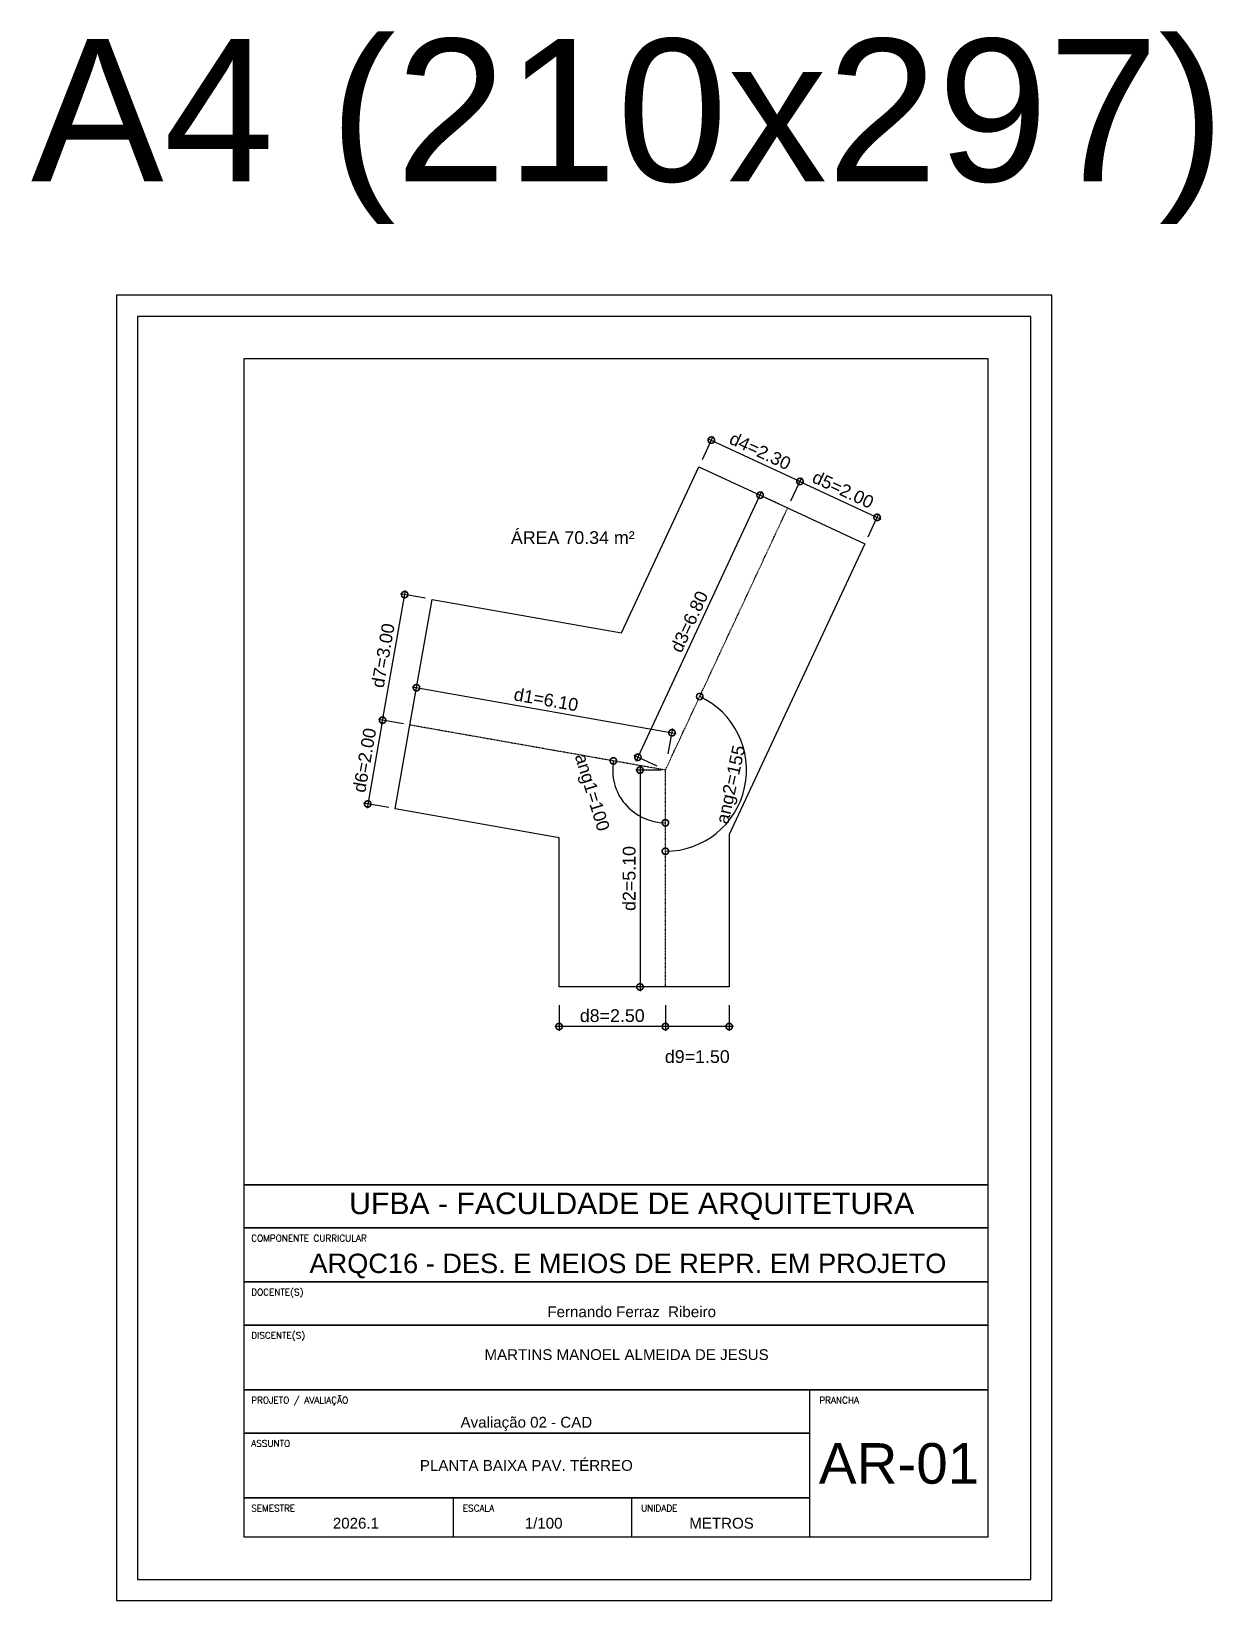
# Paper-space layout 'contorno' of a CAD drawing. Header units: metres. Extents: x -235 to 43, y -5 to 364.
# The model-space entities are those that its viewports show. They can reach past a viewport. Long polylines and large blocks are cut down to what shows.
import ezdxf
from ezdxf.enums import TextEntityAlignment as Align

# ---------------------------------------------------------------- set-up
doc = ezdxf.new("R2010")
doc.units = ezdxf.units.M
doc.header["$LTSCALE"] = 0.1
doc.linetypes.add('DASHDOT', pattern=[25.4, 12.7, -6.35, 0, -6.35])
doc.layers.add('0_MRG_AUX', color=7, linetype='Continuous', true_color=0xecbcd1, plot=False)
for name, color, linetype in [('ARQ_EIXO CINZA 04', 139, 'DASHDOT'), ('MRG_EXTERNA', 1, 'Continuous'), ('MRG_INTERNA', 2, 'Continuous'), ('SIMB_01', 1, 'Continuous')]:
    doc.layers.add(name, color=color, linetype=linetype)
doc.layers.add('COTA AZUL', color=5, linetype='Continuous', lineweight=25, true_color=0x0000ff)
doc.styles.add('Annot_3.0mm', font='arial.ttf', dxfattribs={"height": 3})
doc.styles.add('Arial', font='arial.ttf')
doc.styles.add('cota', font='arial.ttf')
doc.styles.add('T1-5', font='simplex.shx', dxfattribs={"height": 2.5})
doc.dimstyles.new('Info 01 - annot', dxfattribs={"dimtxt": 3, "dimasz": 3, "dimexe": 1, "dimexo": 1, "dimgap": 1, "dimtad": 1, "dimzin": 4, "dimtxsty": 'cota', "dimblk": 'DOTSMALL', "dimcen": 2, "dimdle": 1, "dimclrd": 256, "dimclre": 256, "dimclrt": 1, "dimazin": 2, "dimtfac": 0.09, "dimtmove": 2, "dimatfit": 2, "dimfxl": 5, "dimfxlon": 1, "dimtolj": 1, "dimtzin": 4, "dimlwd": -1, "dimarcsym": 1})

# ---------------------------------------------------------------- blocks, each defined once
blk = doc.blocks.new('FORMATO_A4')
at = {"layer": '0_MRG_AUX'}
blk.add_lwpolyline([(-215, 302), (-215, -5), (5, -5), (5, 302)], close=True, dxfattribs=at)
at = {"layer": 'MRG_EXTERNA'}
blk.add_lwpolyline([(-210, 297), (-210, 0), (0, 0), (0, 297)], close=True, dxfattribs=at)
at = {"layer": 'MRG_INTERNA'}
for p, q in [((-185, 287), (-185, 10)), ((-10, 287), (-185, 287)), ((-10, 10), (-10, 287)), ((-185, 10), (-10, 10))]:
    blk.add_line(p, q, dxfattribs=at)
blk = doc.blocks.new('carimbo01')
at = {"layer": 'SIMB_01', "flags": 128}
blk.add_lwpolyline([(-6890, 3260, 16, 16, 0), (0, 3260, 0, 0, 0), (0, 0, 0, 0, 0), (-1650, 0, 0, 0, 0)], format="xyseb", dxfattribs=at)
at = {"layer": 'SIMB_01', "const_width": 16, "flags": 128}
for points in [[(-6890, 2860), (0, 2860)], [(-6890, 2360), (0, 2360)], [(-6890, 1960), (0, 1960)], [(-6890, 1360), (0, 1360)], [(-6890, 960), (-1650, 960)], [(-1650, 360), (-6890, 360)]]:
    blk.add_lwpolyline(points, dxfattribs=at)
at = {"layer": 'SIMB_01'}
for points in [[(-1650, 0), (-1650, 360), (-1650, 1360)], [(-4950, 0), (-4950, 360)], [(-3300, 0), (-3300, 360)]]:
    blk.add_lwpolyline(points, dxfattribs=at)
at = {"layer": 'SIMB_01', "style": 'T1-5'}
for s, p in [('COMPONENTE CURRICULAR', (-6822, 2735)), ('DOCENTE(S)', (-6822, 2235)), ('DISCENTE(S)', (-6822, 1835)), ('PROJETO / AVALIAÇÃO', (-6822, 1235)), ('PRANCHA', (-1563, 1235)), ('ASSUNTO', (-6822, 835)), ('SEMESTRE', (-6822, 235)), ('ESCALA', (-4863, 235)), ('UNIDADE', (-3213, 235))]:
    blk.add_text(s, height=60, dxfattribs=at).set_placement(p)
at = {"layer": 'SIMB_01', "insert": (-6600, 3260), "char_height": 0.3, "width": 6600, "attachment_point": 1, "style": 'Annot_3.0mm'}
blk.add_mtext('UNIVERSIDADE FEDERAL DA BAHIA - FACULDADE DE ARQUITERUA', dxfattribs=at)
at = {"layer": 'SIMB_01', "insert": (-3300, 3060), "char_height": 200, "attachment_point": 5, "style": 'Annot_3.0mm'}
blk.add_mtext_dynamic_manual_height_columns('\\pxqc;UFBA - FACULDADE DE ARQUITETURA', width=5970.81, gutter_width=1.5, heights=[0], dxfattribs=at)
at = {"layer": 'SIMB_01', "style": 'cota'}
for tag, height, p in [('COMPONENTE', 180, (-3300, 2532)), ('DOCESNTE(S)', 100, (-3300, 2084)), ('DISCESNTE(S)', 100, (-3347, 1687)), ('PROJETO/AVALIAÇÃO', 100, (-4275, 1061)), ('NUM', 375, (-825, 680)), ('ASSUNTO', 100, (-4275, 661)), ('SEMESTRE', 100, (-5853, 126)), ('ESCALA', 100, (-4115, 126)), ('UNIDADE', 100, (-2468, 126))]:
    blk.add_attdef(tag, text='', height=height, dxfattribs=at).set_placement(p, align=Align.MIDDLE_CENTER)
blk = doc.blocks.new('_DotSmall')
at = {"color": 0, "linetype": 'ByBlock', "const_width": 0.5}
blk.add_lwpolyline([(-0.0625, 0, 1), (0.0625, 0, 1)], format="xyb", close=True, dxfattribs=at)
blk = doc.blocks.new('*D6')
at = {"layer": 'COTA AZUL', "transparency": 16777216}
blk.add_line((-4.634, 0.999), (1.57, -0.095), dxfattribs=at)
at = {"layer": 'COTA AZUL', "lineweight": -2, "transparency": 16777216}
for p, q in [((-4.623, 0.489), (-4.518, 1.08)), ((1.385, -0.57), (1.489, 0.021))]:
    blk.add_line(p, q, dxfattribs=at)
at = {"layer": 'Defpoints', "color": 0, "transparency": 16777216}
for p in [(-4.69, 0.104), (1.472, -0.078), (1.317, -0.955)]:
    blk.add_point(p, dxfattribs=at)
at = {"layer": 'COTA AZUL', "transparency": 16777216, "xscale": 0.3, "yscale": 0.3, "zscale": 0.3}
for p, rotation in [((-4.536, 0.982), 170), ((1.472, -0.078), 350.0000000000001)]:
    blk.add_blockref('_DotSmall', p, dxfattribs=dict(at, rotation=rotation))
at = {"layer": 'COTA AZUL', "color": 1, "transparency": 16777216, "insert": (-1.488, 0.701), "char_height": 0.3, "attachment_point": 5, "rotation": 350, "style": 'cota'}
blk.add_mtext('\\A1;d1=6.10', dxfattribs=at)
blk = doc.blocks.new('*D8')
at = {"layer": 'COTA AZUL', "lineweight": -2, "transparency": 16777216}
for p, q in [((1.217, -0.955), (0.62, -0.955)), ((1.217, -6.055), (0.62, -6.055))]:
    blk.add_line(p, q, dxfattribs=at)
at = {"layer": 'COTA AZUL', "transparency": 16777216}
blk.add_line((0.72, -0.855), (0.72, -6.155), dxfattribs=at)
at = {"layer": 'Defpoints', "color": 0, "transparency": 16777216}
for p in [(1.317, -0.955), (0.72, -6.055), (1.317, -6.055)]:
    blk.add_point(p, dxfattribs=at)
at = {"layer": 'COTA AZUL', "transparency": 16777216, "xscale": 0.3, "yscale": 0.3, "zscale": 0.3}
for p, rotation in [((0.72, -0.955), 90), ((0.72, -6.055), 270)]:
    blk.add_blockref('_DotSmall', p, dxfattribs=dict(at, rotation=rotation))
at = {"layer": 'COTA AZUL', "color": 1, "transparency": 16777216, "insert": (0.466, -3.505), "char_height": 0.3, "attachment_point": 5, "rotation": 90, "style": 'cota'}
blk.add_mtext('\\A1;d2=5.10', dxfattribs=at)
blk = doc.blocks.new('*D7')
at = {"layer": 'COTA AZUL', "transparency": 16777216}
blk.add_line((0.628, -0.744), (3.586, 5.6), dxfattribs=at)
at = {"layer": 'COTA AZUL', "lineweight": -2, "transparency": 16777216}
for p, q in [((3.997, 5.298), (3.454, 5.552)), ((1.124, -0.865), (0.58, -0.611))]:
    blk.add_line(p, q, dxfattribs=at)
at = {"layer": 'Defpoints', "color": 0, "transparency": 16777216}
for p in [(3.544, 5.509), (4.191, 5.208), (1.317, -0.955)]:
    blk.add_point(p, dxfattribs=at)
at = {"layer": 'COTA AZUL', "transparency": 16777216, "xscale": 0.3, "yscale": 0.3, "zscale": 0.3}
for p, rotation in [((3.544, 5.509), 65.00000000000003), ((0.67, -0.653), 245)]:
    blk.add_blockref('_DotSmall', p, dxfattribs=dict(at, rotation=rotation))
at = {"layer": 'COTA AZUL', "color": 1, "transparency": 16777216, "insert": (1.878, 2.535), "char_height": 0.3, "attachment_point": 5, "rotation": 65, "style": 'cota'}
blk.add_mtext('\\A1;d3=6.80', dxfattribs=at)
blk = doc.blocks.new('*D2')
at = {"layer": 'COTA AZUL', "lineweight": -2, "transparency": 16777216}
for p, q in [((2.186, 6.351), (2.439, 6.895)), ((4.27, 5.379), (4.524, 5.922))]:
    blk.add_line(p, q, dxfattribs=at)
at = {"layer": 'COTA AZUL', "transparency": 16777216}
blk.add_line((2.306, 6.846), (4.572, 5.79), dxfattribs=at)
at = {"layer": 'Defpoints', "color": 0, "transparency": 16777216}
for p in [(2.106, 6.18), (4.482, 5.832), (4.191, 5.208)]:
    blk.add_point(p, dxfattribs=at)
at = {"layer": 'COTA AZUL', "transparency": 16777216, "xscale": 0.3, "yscale": 0.3, "zscale": 0.3}
for p, rotation in [((2.397, 6.804), 155.0000000000001), ((4.482, 5.832), 335.0000000000001)]:
    blk.add_blockref('_DotSmall', p, dxfattribs=dict(at, rotation=rotation))
at = {"layer": 'COTA AZUL', "color": 1, "transparency": 16777216, "insert": (3.546, 6.547), "char_height": 0.3, "attachment_point": 5, "rotation": 335, "style": 'cota'}
blk.add_mtext('\\A1;d4=2.30', dxfattribs=at)
blk = doc.blocks.new('*D3')
at = {"layer": 'COTA AZUL', "lineweight": -2, "transparency": 16777216}
for p, q in [((4.27, 5.379), (4.524, 5.922)), ((6.083, 4.533), (6.336, 5.077))]:
    blk.add_line(p, q, dxfattribs=at)
at = {"layer": 'COTA AZUL', "transparency": 16777216}
blk.add_line((4.391, 5.874), (6.385, 4.944), dxfattribs=at)
at = {"layer": 'Defpoints', "color": 0, "transparency": 16777216}
for p in [(4.191, 5.208), (6.294, 4.987), (6.003, 4.363)]:
    blk.add_point(p, dxfattribs=at)
at = {"layer": 'COTA AZUL', "transparency": 16777216, "xscale": 0.3, "yscale": 0.3, "zscale": 0.3}
for p, rotation in [((4.482, 5.832), 155.0000000000001), ((6.294, 4.987), 335.0000000000001)]:
    blk.add_blockref('_DotSmall', p, dxfattribs=dict(at, rotation=rotation))
at = {"layer": 'COTA AZUL', "color": 1, "transparency": 16777216, "insert": (5.495, 5.639), "char_height": 0.3, "attachment_point": 5, "rotation": 335, "style": 'cota'}
blk.add_mtext('\\A1;d5=2.00', dxfattribs=at)
blk = doc.blocks.new('*D5')
at = {"layer": 'COTA AZUL', "transparency": 16777216}
blk.add_line((-5.317, 0.316), (-5.699, -1.85), dxfattribs=at)
at = {"layer": 'COTA AZUL', "lineweight": -2, "transparency": 16777216}
for p, q in [((-4.842, 0.131), (-5.433, 0.235)), ((-5.189, -1.839), (-5.78, -1.734))]:
    blk.add_line(p, q, dxfattribs=at)
at = {"layer": 'Defpoints', "color": 0, "transparency": 16777216}
for p in [(-4.69, 0.104), (-5.682, -1.752), (-5.038, -1.865)]:
    blk.add_point(p, dxfattribs=at)
at = {"layer": 'COTA AZUL', "transparency": 16777216, "xscale": 0.3, "yscale": 0.3, "zscale": 0.3}
for p, rotation in [((-5.334, 0.218), 80.00000000000004), ((-5.682, -1.752), 260.0000000000001)]:
    blk.add_blockref('_DotSmall', p, dxfattribs=dict(at, rotation=rotation))
at = {"layer": 'COTA AZUL', "color": 1, "transparency": 16777216, "insert": (-5.757, -0.723), "char_height": 0.3, "attachment_point": 5, "rotation": 80, "style": 'cota'}
blk.add_mtext('\\A1;d6=2.00', dxfattribs=at)
blk = doc.blocks.new('*D4')
at = {"layer": 'COTA AZUL', "transparency": 16777216}
blk.add_line((-5.352, 0.119), (-4.796, 3.271), dxfattribs=at)
at = {"layer": 'COTA AZUL', "lineweight": -2, "transparency": 16777216}
for p, q in [((-4.321, 3.085), (-4.912, 3.19)), ((-4.842, 0.131), (-5.433, 0.235))]:
    blk.add_line(p, q, dxfattribs=at)
at = {"layer": 'Defpoints', "color": 0, "transparency": 16777216}
for p in [(-4.813, 3.172), (-4.17, 3.059), (-4.69, 0.104)]:
    blk.add_point(p, dxfattribs=at)
at = {"layer": 'COTA AZUL', "transparency": 16777216, "xscale": 0.3, "yscale": 0.3, "zscale": 0.3}
for p, rotation in [((-4.813, 3.172), 80.00000000000003), ((-5.334, 0.218), 260)]:
    blk.add_blockref('_DotSmall', p, dxfattribs=dict(at, rotation=rotation))
at = {"layer": 'COTA AZUL', "color": 1, "transparency": 16777216, "insert": (-5.323, 1.739), "char_height": 0.3, "attachment_point": 5, "rotation": 80, "style": 'cota'}
blk.add_mtext('\\A1;d7=3.00', dxfattribs=at)
blk = doc.blocks.new('*D12')
at = {"layer": 'COTA AZUL', "lineweight": -2, "transparency": 16777216}
for p, q in [((-1.183, -6.486), (-1.183, -7.086)), ((1.317, -6.486), (1.317, -7.086))]:
    blk.add_line(p, q, dxfattribs=at)
at = {"layer": 'COTA AZUL', "transparency": 16777216}
blk.add_line((1.417, -6.986), (-1.283, -6.986), dxfattribs=at)
at = {"layer": 'Defpoints', "color": 0, "transparency": 16777216}
for p in [(-1.183, -6.055), (1.317, -6.055), (-1.183, -6.986)]:
    blk.add_point(p, dxfattribs=at)
at = {"layer": 'COTA AZUL', "transparency": 16777216, "xscale": 0.3, "yscale": 0.3, "zscale": 0.3, "rotation": 180}
blk.add_blockref('_DotSmall', (-1.183, -6.986), dxfattribs=at)
at = {"layer": 'COTA AZUL', "transparency": 16777216, "xscale": 0.3, "yscale": 0.3, "zscale": 0.3}
blk.add_blockref('_DotSmall', (1.317, -6.986), dxfattribs=at)
at = {"layer": 'COTA AZUL', "color": 1, "transparency": 16777216, "insert": (0.067, -6.732), "char_height": 0.3, "attachment_point": 5, "style": 'cota'}
blk.add_mtext('\\A1;d8=2.50', dxfattribs=at)
blk = doc.blocks.new('*D11')
at = {"layer": 'COTA AZUL', "lineweight": -2, "transparency": 16777216}
for p, q in [((1.317, -6.486), (1.317, -7.086)), ((2.817, -6.486), (2.817, -7.086))]:
    blk.add_line(p, q, dxfattribs=at)
at = {"layer": 'COTA AZUL', "transparency": 16777216}
blk.add_line((2.917, -6.986), (1.217, -6.986), dxfattribs=at)
at = {"layer": 'Defpoints', "color": 0, "transparency": 16777216}
for p in [(1.317, -6.055), (2.817, -6.055), (1.317, -6.986)]:
    blk.add_point(p, dxfattribs=at)
at = {"layer": 'COTA AZUL', "transparency": 16777216, "xscale": 0.3, "yscale": 0.3, "zscale": 0.3, "rotation": 180}
blk.add_blockref('_DotSmall', (1.317, -6.986), dxfattribs=at)
at = {"layer": 'COTA AZUL', "transparency": 16777216, "xscale": 0.3, "yscale": 0.3, "zscale": 0.3}
blk.add_blockref('_DotSmall', (2.817, -6.986), dxfattribs=at)
at = {"layer": 'COTA AZUL', "color": 1, "transparency": 16777216, "insert": (2.067, -7.695), "char_height": 0.3, "attachment_point": 5, "style": 'cota'}
blk.add_mtext('\\A1;d9=1.50', dxfattribs=at)
blk = doc.blocks.new('*D9')
at = {"layer": 'COTA AZUL', "transparency": 16777216}
blk.add_arc((1.317, -0.955), 1.24, 170, 270, dxfattribs=at)
at = {"layer": 'Defpoints', "color": 0, "transparency": 16777216}
for p in [(-4.69, 0.104), (1.317, -0.955), (1.317, -0.955), (0.635, -1.991), (1.317, -6.055)]:
    blk.add_point(p, dxfattribs=at)
at = {"layer": 'COTA AZUL', "transparency": 16777216, "xscale": 0.3, "yscale": 0.3, "zscale": 0.3, "rotation": 80.00000000000001}
blk.add_blockref('_DotSmall', (0.095, -0.74), dxfattribs=at)
at = {"layer": 'COTA AZUL', "transparency": 16777216, "xscale": 0.3, "yscale": 0.3, "zscale": 0.3}
blk.add_blockref('_DotSmall', (1.317, -2.195), dxfattribs=at)
at = {"layer": 'COTA AZUL', "color": 1, "transparency": 16777216, "insert": (-0.442, -1.491), "char_height": 0.3, "attachment_point": 5, "rotation": 286.9629, "style": 'cota'}
blk.add_mtext('\\A1;ang1=100', dxfattribs=at)
blk = doc.blocks.new('*D10')
at = {"layer": 'COTA AZUL', "transparency": 16777216}
blk.add_arc((1.317, -0.955), 1.909, 270, 65, dxfattribs=at)
at = {"layer": 'Defpoints', "color": 0, "transparency": 16777216}
for p in [(4.191, 5.208), (1.317, -0.955), (1.317, -0.955), (2.814, -2.139), (1.317, -6.055)]:
    blk.add_point(p, dxfattribs=at)
at = {"layer": 'COTA AZUL', "transparency": 16777216, "xscale": 0.3, "yscale": 0.3, "zscale": 0.3}
for p, rotation in [((2.124, 0.775), 155), ((1.317, -2.864), 180)]:
    blk.add_blockref('_DotSmall', p, dxfattribs=dict(at, rotation=rotation))
at = {"layer": 'COTA AZUL', "color": 1, "transparency": 16777216, "insert": (2.893, -1.304), "char_height": 0.3, "attachment_point": 5, "rotation": 77.5, "style": 'cota'}
blk.add_mtext('\\A1;ang2=155', dxfattribs=at)

msp = doc.modelspace()

# ---------------------------------------------------------------- linework, layer by layer
msp.add_lwpolyline([(-4.69, 0.104), (-4.17, 3.059), (0.284, 2.273), (2.106, 6.18), (4.191, 5.208), (6.003, 4.363), (2.817, -2.471), (2.817, -6.055), (1.317, -6.055), (-1.183, -6.055), (-1.183, -2.545), (-5.038, -1.865), (-4.69, 0.104)])
at = {"layer": 'ARQ_EIXO CINZA 04'}
for p, q in [((1.317, -0.955), (4.191, 5.208)), ((1.317, -0.955), (-4.69, 0.104)), ((1.317, -6.055), (1.317, -0.955))]:
    msp.add_line(p, q, dxfattribs=at)

# ---------------------------------------------------------------- texts
at = {"layer": 'SIMB_01', "insert": (-2.316, 4.662), "char_height": 0.3, "width": 3.9108, "attachment_point": 1, "style": 'Annot_3.0mm'}
msp.add_mtext('ÁREA 70.34 m²', dxfattribs=at)

# ---------------------------------------------------------------- dimensions: what is measured, and where the dimension line sits
at = {"layer": 'COTA AZUL'}
for p1, p2, distance, text, picture, middle in [((2.106, 6.18), (4.191, 5.208), 0.688, 'd4=2.30', '*D2', (3.546, 6.547)), ((4.191, 5.208), (6.003, 4.363), 0.688, 'd5=2.00', '*D3', (5.495, 5.639)), ((1.317, -0.955), (4.191, 5.208), 0.713, 'd3=6.80', '*D7', (1.878, 2.535)), ((-4.69, 0.104), (-4.17, 3.059), 0.654, 'd7=3.00', '*D4', (-5.323, 1.739)), ((-4.69, 0.104), (1.317, -0.955), 0.891, 'd1=6.10', '*D6', (-1.488, 0.701)), ((-4.69, 0.104), (-5.038, -1.865), -0.654, 'd6=2.00', '*D5', (-5.757, -0.723)), ((1.317, -6.055), (-1.183, -6.055), 0.931, 'd8=2.50', '*D12', (0.067, -6.732)), ((2.817, -6.055), (1.317, -6.055), 0.931, 'd9=1.50', '*D11', (2.067, -7.695))]:
    dim = msp.add_aligned_dim(p1=p1, p2=p2, distance=distance, text=text, dimstyle='Info 01 - annot', override={"dimscale": 0}, dxfattribs=at)
    dim.commit()
    dim.dimension.update_dxf_attribs({"geometry": picture, "text_midpoint": middle})
dim = msp.add_angular_dim_2l(base=(2.814, -2.139), line1=((1.317, -0.955), (4.191, 5.208)), line2=((1.317, -6.055), (1.317, -0.955)), text='ang2=155', dimstyle='Info 01 - annot', override={"dimscale": 0}, dxfattribs=at)
dim.commit()
dim.dimension.update_dxf_attribs({"geometry": '*D10', "text_midpoint": (2.893, -1.304)})
dim = msp.add_angular_dim_2l(base=(0.635, -1.991), line1=((1.317, -0.955), (-4.69, 0.104)), line2=((1.317, -6.055), (1.317, -0.955)), text='ang1=100', dimstyle='Info 01 - annot', override={"dimscale": 0}, dxfattribs=at)
dim.commit()
dim.dimension.update_dxf_attribs({"geometry": '*D9', "text_midpoint": (-0.442, -1.491), "dimtype": 162})
dim = msp.add_linear_dim(base=(0.72, -6.055), p1=(1.317, -0.955), p2=(1.317, -6.055), angle=90, text='d2=5.10', dimstyle='Info 01 - annot', override={"dimscale": 0}, dxfattribs=at)
dim.commit()
dim.dimension.update_dxf_attribs({"geometry": '*D8', "text_midpoint": (0.466, -3.505)})

psp = doc.layouts.new('contorno')

# ---------------------------------------------------------------- block references
psp.add_blockref('FORMATO_A4', (0, 0))
at = {"layer": 'COTA AZUL', "xscale": 0.0254, "yscale": 0.0254, "zscale": 0.0254}
psp.add_blockref('carimbo01', (-10, 10), dxfattribs=at).add_auto_attribs({'COMPONENTE': 'ARQC16 - DES. E MEIOS DE REPR. EM PROJETO ', 'DOCESNTE(S)': 'Fernando Ferraz  Ribeiro', 'PROJETO/AVALIAÇÃO': 'Avaliação 02 - CAD', 'DISCESNTE(S)': 'MARTINS MANOEL ALMEIDA DE JESUS', 'ASSUNTO': 'PLANTA BAIXA PAV. TÉRREO', 'SEMESTRE': '2026.1', 'ESCALA': '1/100', 'UNIDADE': 'METROS', 'NUM': 'AR-01'})

# ---------------------------------------------------------------- texts
at = {"style": 'Arial'}
psp.add_text('A4 (210x297)', height=33.4769, dxfattribs=at).set_placement((-94.69, 362.25), align=Align.TOP_CENTER)

# ---------------------------------------------------------------- viewports
at = {"layer": '0_MRG_AUX'}
psp.add_viewport(center=(-97.5, 189.9), size=(175, 194.196), view_center_point=(0.156, -0.997), view_height=19.4196, dxfattribs=at)

doc.saveas('drawing.dxf')
